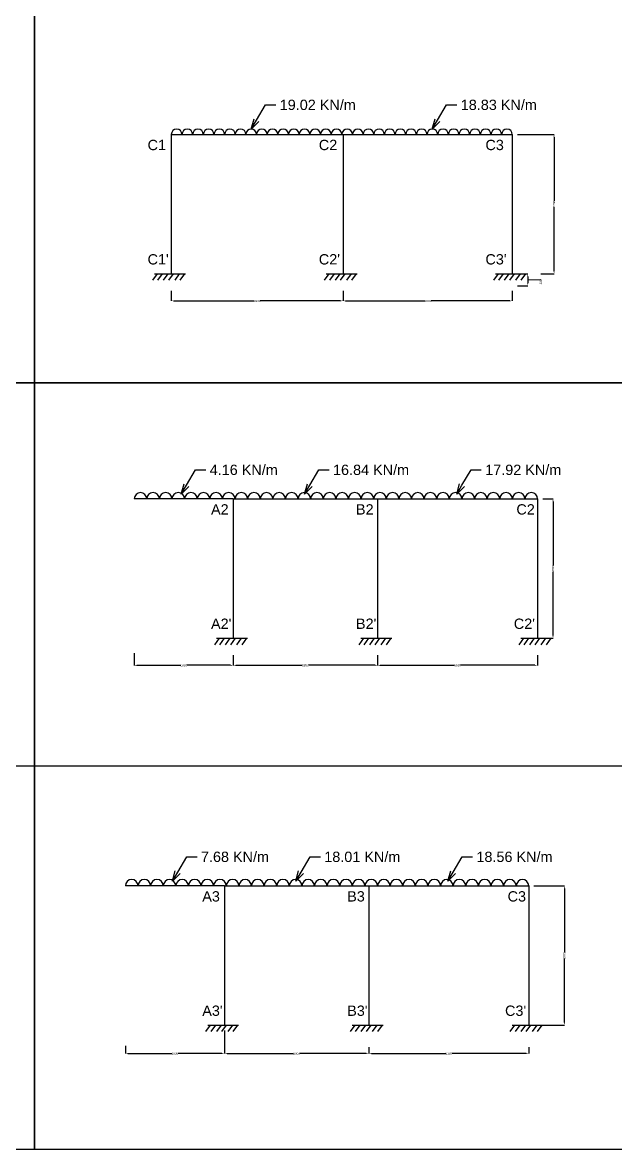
# Model space of a CAD drawing. Header units: millimetres. Extents: x 0 to 1679650, y -107560 to 692040.
# Drawn here: x 11495 to 22991, y 52253 to 74082 of the extents above; entities that cross this region are included whole.
import ezdxf
from ezdxf import colors
from ezdxf.entities.mleader import LeaderData, LeaderLine
from ezdxf.math import Vec2, Vec3

# ---------------------------------------------------------------- set-up
doc = ezdxf.new("R2010")
doc.units = ezdxf.units.MM
doc.styles.get("Standard").update_dxf_attribs({"font": 'arial.ttf'})
doc.dimstyles.new('ISO-25', dxfattribs={"dimtxt": 40, "dimasz": 50, "dimexe": 1.25, "dimexo": 100, "dimtad": 0, "dimdec": 0, "dimtxsty": 'Standard', "dimcen": 2.5, "dimadec": 0, "dimazin": 0, "dimtfac": 1, "dimtdec": 0, "dimtmove": 0, "dimatfit": 3, "dimfxl": 1, "dimarcsym": 0})

# ---------------------------------------------------------------- blocks, each defined once
blk = doc.blocks.new('_Open30')
at = {"color": 0, "linetype": 'ByBlock', "lineweight": -2}
for p, q in [((-1, 0.27), (0, 0)), ((0, 0), (-1, -0.27)), ((0, 0), (-1, 0))]:
    blk.add_line(p, q, dxfattribs=at)
blk = doc.blocks.new('*D74')
at = {"color": 0, "lineweight": -2, "transparency": 16777216}
for p, q in [((17710, 68885), (17710, 68689)), ((20990, 68885), (20990, 68689)), ((17760, 68690), (19300, 68690)), ((20940, 68690), (19420, 68690))]:
    blk.add_line(p, q, dxfattribs=at)
at = {"color": 0, "transparency": 16777216}
for points in [[(17760, 68698), (17760, 68682), (17710, 68690)], [(20940, 68698), (20940, 68682), (20990, 68690)]]:
    blk.add_solid(points, dxfattribs=at)
at = {"layer": 'Defpoints', "color": 0, "transparency": 16777216}
for p in [(17710, 68985), (20990, 68985), (17710, 68690)]:
    blk.add_point(p, dxfattribs=at)
at = {"color": 0, "transparency": 16777216, "insert": (19360, 68690), "char_height": 40, "attachment_point": 5}
blk.add_mtext('3280', dxfattribs=at)
blk = doc.blocks.new('*D77')
at = {"color": 0, "lineweight": -2, "transparency": 16777216}
for p, q in [((14380, 68885), (14380, 68689)), ((17710, 68885), (17710, 68689)), ((14430, 68690), (15985, 68690)), ((17660, 68690), (16105, 68690))]:
    blk.add_line(p, q, dxfattribs=at)
at = {"color": 0, "transparency": 16777216}
for points in [[(14430, 68698), (14430, 68682), (14380, 68690)], [(17660, 68698), (17660, 68682), (17710, 68690)]]:
    blk.add_solid(points, dxfattribs=at)
at = {"layer": 'Defpoints', "color": 0, "transparency": 16777216}
for p in [(14380, 68985), (17710, 68985), (14380, 68690)]:
    blk.add_point(p, dxfattribs=at)
at = {"color": 0, "transparency": 16777216, "insert": (16045, 68690), "char_height": 40, "attachment_point": 5}
blk.add_mtext('3330', dxfattribs=at)
blk = doc.blocks.new('*D75')
at = {"color": 0, "lineweight": -2, "transparency": 16777216}
for p, q in [((21090, 71915), (21801, 71915)), ((21800, 71865), (21800, 70626)), ((21800, 69265), (21800, 70504)), ((21546, 69215), (21801, 69215))]:
    blk.add_line(p, q, dxfattribs=at)
at = {"color": 0, "transparency": 16777216}
for points in [[(21792, 71865), (21808, 71865), (21800, 71915)], [(21792, 69265), (21808, 69265), (21800, 69215)]]:
    blk.add_solid(points, dxfattribs=at)
at = {"layer": 'Defpoints', "color": 0, "transparency": 16777216}
for p in [(20990, 71915), (21446, 69215), (21800, 69215)]:
    blk.add_point(p, dxfattribs=at)
at = {"color": 0, "transparency": 16777216, "insert": (21800, 70565), "char_height": 40, "attachment_point": 5, "rotation": 90}
blk.add_mtext('2700', dxfattribs=at)
blk = doc.blocks.new('*D76')
at = {"color": 0, "lineweight": -2, "transparency": 16777216}
for p, q in [((21090, 69215), (21291, 69215)), ((21090, 68985), (21291, 68985)), ((21290, 69165), (21290, 69035)), ((21290, 69100), (21540, 69102)), ((21540, 69102), (21540, 69101))]:
    blk.add_line(p, q, dxfattribs=at)
at = {"color": 0, "transparency": 16777216}
for points in [[(21282, 69165), (21298, 69165), (21290, 69215)], [(21282, 69035), (21298, 69035), (21290, 68985)]]:
    blk.add_solid(points, dxfattribs=at)
at = {"layer": 'Defpoints', "color": 0, "transparency": 16777216}
for p in [(20990, 69215), (20990, 68985), (21290, 68985)]:
    blk.add_point(p, dxfattribs=at)
at = {"color": 0, "transparency": 16777216, "insert": (21540, 69056), "char_height": 40, "attachment_point": 5, "rotation": 90}
blk.add_mtext('230', dxfattribs=at)
blk = doc.blocks.new('*D84')
at = {"color": 0, "lineweight": -2, "transparency": 16777216}
for p, q in [((18380, 61826), (18380, 61630)), ((21480, 61826), (21480, 61630)), ((18430, 61631), (19870, 61631)), ((21430, 61631), (19990, 61631))]:
    blk.add_line(p, q, dxfattribs=at)
at = {"color": 0, "transparency": 16777216}
for points in [[(18430, 61639), (18430, 61623), (18380, 61631)], [(21430, 61639), (21430, 61623), (21480, 61631)]]:
    blk.add_solid(points, dxfattribs=at)
at = {"layer": 'Defpoints', "color": 0, "transparency": 16777216}
for p in [(18380, 61926), (21480, 61926), (18380, 61631)]:
    blk.add_point(p, dxfattribs=at)
at = {"color": 0, "transparency": 16777216, "insert": (19930, 61631), "char_height": 40, "attachment_point": 5}
blk.add_mtext('3100', dxfattribs=at)
blk = doc.blocks.new('*D85')
at = {"color": 0, "lineweight": -2, "transparency": 16777216}
for p, q in [((15580, 61826), (15580, 61630)), ((18380, 61826), (18380, 61630)), ((15630, 61631), (16919, 61631)), ((18330, 61631), (17041, 61631))]:
    blk.add_line(p, q, dxfattribs=at)
at = {"color": 0, "transparency": 16777216}
for points in [[(15630, 61639), (15630, 61623), (15580, 61631)], [(18330, 61639), (18330, 61623), (18380, 61631)]]:
    blk.add_solid(points, dxfattribs=at)
at = {"layer": 'Defpoints', "color": 0, "transparency": 16777216}
for p in [(15580, 61926), (18380, 61926), (15580, 61631)]:
    blk.add_point(p, dxfattribs=at)
at = {"color": 0, "transparency": 16777216, "insert": (16980, 61631), "char_height": 40, "attachment_point": 5}
blk.add_mtext('2800', dxfattribs=at)
blk = doc.blocks.new('*D86')
at = {"color": 0, "lineweight": -2, "transparency": 16777216}
for p, q in [((13660, 61866), (13660, 61630)), ((15580, 61826), (15580, 61630)), ((13710, 61631), (14562, 61631)), ((15530, 61631), (14678, 61631))]:
    blk.add_line(p, q, dxfattribs=at)
at = {"color": 0, "transparency": 16777216}
for points in [[(13710, 61639), (13710, 61623), (13660, 61631)], [(15530, 61639), (15530, 61623), (15580, 61631)]]:
    blk.add_solid(points, dxfattribs=at)
at = {"layer": 'Defpoints', "color": 0, "transparency": 16777216}
for p in [(13660, 61966), (15580, 61926), (13660, 61631)]:
    blk.add_point(p, dxfattribs=at)
at = {"color": 0, "transparency": 16777216, "insert": (14620, 61631), "char_height": 40, "attachment_point": 5}
blk.add_mtext('1920', dxfattribs=at)
blk = doc.blocks.new('*D83')
at = {"color": 0, "lineweight": -2, "transparency": 16777216}
for p, q in [((21580, 64856), (21781, 64856)), ((21780, 64806), (21780, 63567)), ((21780, 62206), (21780, 63445)), ((21580, 62156), (21781, 62156))]:
    blk.add_line(p, q, dxfattribs=at)
at = {"color": 0, "transparency": 16777216}
for points in [[(21772, 64806), (21788, 64806), (21780, 64856)], [(21772, 62206), (21788, 62206), (21780, 62156)]]:
    blk.add_solid(points, dxfattribs=at)
at = {"layer": 'Defpoints', "color": 0, "transparency": 16777216}
for p in [(21480, 64856), (21480, 62156), (21780, 62156)]:
    blk.add_point(p, dxfattribs=at)
at = {"color": 0, "transparency": 16777216, "insert": (21780, 63506), "char_height": 40, "attachment_point": 5, "rotation": 90}
blk.add_mtext('2700', dxfattribs=at)
blk = doc.blocks.new('*D92')
at = {"color": 0, "lineweight": -2, "transparency": 16777216}
for p, q in [((21410, 57360), (22001, 57360)), ((22000, 57310), (22000, 56071)), ((22000, 54710), (22000, 55949)), ((21410, 54660), (22001, 54660))]:
    blk.add_line(p, q, dxfattribs=at)
at = {"color": 0, "transparency": 16777216}
for points in [[(21992, 57310), (22008, 57310), (22000, 57360)], [(21992, 54710), (22008, 54710), (22000, 54660)]]:
    blk.add_solid(points, dxfattribs=at)
at = {"layer": 'Defpoints', "color": 0, "transparency": 16777216}
for p in [(21310, 57360), (21310, 54660), (22000, 54660)]:
    blk.add_point(p, dxfattribs=at)
at = {"color": 0, "transparency": 16777216, "insert": (22000, 56010), "char_height": 40, "attachment_point": 5, "rotation": 90}
blk.add_mtext('2700', dxfattribs=at)
blk = doc.blocks.new('*D93')
at = {"color": 0, "lineweight": -2, "transparency": 16777216}
for p, q in [((18210, 54234), (18210, 54109)), ((21310, 54234), (21310, 54109)), ((18260, 54110), (19700, 54110)), ((21260, 54110), (19820, 54110))]:
    blk.add_line(p, q, dxfattribs=at)
at = {"color": 0, "transparency": 16777216}
for points in [[(18260, 54118), (18260, 54102), (18210, 54110)], [(21260, 54118), (21260, 54102), (21310, 54110)]]:
    blk.add_solid(points, dxfattribs=at)
at = {"layer": 'Defpoints', "color": 0, "transparency": 16777216}
for p in [(18210, 54334), (21310, 54334), (18210, 54110)]:
    blk.add_point(p, dxfattribs=at)
at = {"color": 0, "transparency": 16777216, "insert": (19760, 54110), "char_height": 40, "attachment_point": 5}
blk.add_mtext('3100', dxfattribs=at)
blk = doc.blocks.new('*D94')
at = {"color": 0, "lineweight": -2, "transparency": 16777216}
for p, q in [((15410, 54560), (15410, 54109)), ((18210, 54234), (18210, 54109)), ((15460, 54110), (16749, 54110)), ((18160, 54110), (16871, 54110))]:
    blk.add_line(p, q, dxfattribs=at)
at = {"color": 0, "transparency": 16777216}
for points in [[(15460, 54118), (15460, 54102), (15410, 54110)], [(18160, 54118), (18160, 54102), (18210, 54110)]]:
    blk.add_solid(points, dxfattribs=at)
at = {"layer": 'Defpoints', "color": 0, "transparency": 16777216}
for p in [(15410, 54660), (18210, 54334), (15410, 54110)]:
    blk.add_point(p, dxfattribs=at)
at = {"color": 0, "transparency": 16777216, "insert": (16810, 54110), "char_height": 40, "attachment_point": 5}
blk.add_mtext('2800', dxfattribs=at)
blk = doc.blocks.new('*D95')
at = {"color": 0, "lineweight": -2, "transparency": 16777216}
for p, q in [((13490, 54260), (13490, 54109)), ((15410, 54234), (15410, 54109)), ((13540, 54110), (14392, 54110)), ((15360, 54110), (14508, 54110))]:
    blk.add_line(p, q, dxfattribs=at)
at = {"color": 0, "transparency": 16777216}
for points in [[(13540, 54118), (13540, 54102), (13490, 54110)], [(15360, 54118), (15360, 54102), (15410, 54110)]]:
    blk.add_solid(points, dxfattribs=at)
at = {"layer": 'Defpoints', "color": 0, "transparency": 16777216}
for p in [(13490, 54360), (15410, 54334), (13490, 54110)]:
    blk.add_point(p, dxfattribs=at)
at = {"color": 0, "transparency": 16777216, "insert": (14450, 54110), "char_height": 40, "attachment_point": 5}
blk.add_mtext('1920', dxfattribs=at)

msp = doc.modelspace()

# ---------------------------------------------------------------- linework, layer by layer
for p, q in [((14380, 71915), (20990, 71915)), ((14380, 71915), (14380, 69215)), ((17710, 71915), (17710, 69215)), ((20990, 71915), (20990, 69215)), ((14105, 69215), (14015, 69090)), ((14055, 69215), (14655, 69215)), ((14205, 69215), (14115, 69090)), ((14315, 69215), (14225, 69090)), ((14415, 69215), (14325, 69090)), ((14535, 69215), (14445, 69090)), ((14635, 69215), (14545, 69090)), ((17435, 69215), (17345, 69090)), ((17385, 69215), (17985, 69215)), ((17535, 69215), (17445, 69090)), ((17645, 69215), (17555, 69090)), ((17745, 69215), (17655, 69090)), ((17865, 69215), (17775, 69090)), ((17965, 69215), (17875, 69090)), ((20715, 69215), (20625, 69090)), ((20665, 69215), (21265, 69215)), ((20815, 69215), (20725, 69090)), ((20925, 69215), (20835, 69090)), ((21025, 69215), (20935, 69090)), ((21145, 69215), (21055, 69090)), ((21245, 69215), (21155, 69090)), ((15580, 64856.1), (13660, 64856.1)), ((15580, 64856.1), (21480, 64856.1)), ((15580, 64856.1), (15580, 62156.1)), ((18380, 64856.1), (18380, 62156.1)), ((21480, 64856.1), (21480, 62156.1)), ((15305, 62156.1), (15215, 62031.1)), ((15255, 62156.1), (15855, 62156.1)), ((15405, 62156.1), (15315, 62031.1)), ((15515, 62156.1), (15425, 62031.1)), ((15615, 62156.1), (15525, 62031.1)), ((15735, 62156.1), (15645, 62031.1)), ((15835, 62156.1), (15745, 62031.1)), ((18105, 62156.1), (18015, 62031.1)), ((18055, 62156.1), (18655, 62156.1)), ((18205, 62156.1), (18115, 62031.1)), ((18315, 62156.1), (18225, 62031.1)), ((18415, 62156.1), (18325, 62031.1)), ((18535, 62156.1), (18445, 62031.1)), ((18635, 62156.1), (18545, 62031.1)), ((21205, 62156.1), (21115, 62031.1)), ((21155, 62156.1), (21755, 62156.1)), ((21305, 62156.1), (21215, 62031.1)), ((21415, 62156.1), (21325, 62031.1)), ((21515, 62156.1), (21425, 62031.1)), ((21635, 62156.1), (21545, 62031.1)), ((21735, 62156.1), (21645, 62031.1)), ((11730, 59677.8), (0, 59677.8)), ((23460, 59677.8), (11730, 59677.8)), ((15410, 57360), (13490, 57360)), ((15410, 57360), (21310, 57360)), ((15410, 57360), (15410, 54660)), ((18210, 57360), (18210, 54660)), ((21310, 57360), (21310, 54660)), ((15135, 54660), (15045, 54535)), ((15085, 54660), (15685, 54660)), ((15235, 54660), (15145, 54535)), ((15345, 54660), (15255, 54535)), ((15445, 54660), (15355, 54535)), ((15565, 54660), (15475, 54535)), ((15665, 54660), (15575, 54535)), ((17935, 54660), (17845, 54535)), ((17885, 54660), (18485, 54660)), ((18035, 54660), (17945, 54535)), ((18145, 54660), (18055, 54535)), ((18245, 54660), (18155, 54535)), ((18365, 54660), (18275, 54535)), ((18465, 54660), (18375, 54535)), ((21035, 54660), (20945, 54535)), ((20985, 54660), (21585, 54660)), ((21135, 54660), (21045, 54535)), ((21245, 54660), (21155, 54535)), ((21345, 54660), (21255, 54535)), ((21465, 54660), (21375, 54535)), ((21565, 54660), (21475, 54535))]:
    msp.add_line(p, q)
for points in [[(11730, 74527.8), (11730, 67102.8), (0, 67102.8), (0, 74527.8)], [(23460, 74527.8), (23460, 67102.8), (11730, 67102.8), (11730, 74527.8)]]:
    msp.add_lwpolyline(points)
for points in [[(0, 52252.8), (0, 67102.8), (11730, 67102.8), (11730, 52252.8), (0, 52252.8)], [(11730, 52252.8), (11730, 67102.8), (23460, 67102.8), (23460, 52252.8), (11730, 52252.8)]]:
    msp.add_lwpolyline(points, close=True)
for centre, radius in [((14483.3, 71915), 103.3), ((14689.8, 71915), 103.3), ((14896.4, 71915), 103.3), ((15103, 71915), 103.3), ((15309.5, 71915), 103.3), ((15516.1, 71915), 103.3), ((15722.7, 71915), 103.3), ((15929.2, 71915), 103.3), ((16135.8, 71915), 103.3), ((16342.3, 71915), 103.3), ((16548.9, 71915), 103.3), ((16755.5, 71915), 103.3), ((16962, 71915), 103.3), ((17168.6, 71915), 103.3), ((17375.2, 71915), 103.3), ((17581.7, 71915), 103.3), ((17788.3, 71915), 103.3), ((17994.8, 71915), 103.3), ((18201.4, 71915), 103.3), ((18408, 71915), 103.3), ((18614.5, 71915), 103.3), ((18821.1, 71915), 103.3), ((19027.7, 71915), 103.3), ((19234.2, 71915), 103.3), ((19440.8, 71915), 103.3), ((19647.3, 71915), 103.3), ((19853.9, 71915), 103.3), ((20060.5, 71915), 103.3), ((20267, 71915), 103.3), ((20473.6, 71915), 103.3), ((20680.2, 71915), 103.3), ((20886.7, 71915), 103.3), ((13782.2, 64856.1), 122.2), ((14026.6, 64856.1), 122.2), ((14270.9, 64856.1), 122.2), ((14515.3, 64856.1), 122.2), ((14759.7, 64856.1), 122.2), ((15004.1, 64856.1), 122.2), ((15248.4, 64856.1), 122.2), ((15492.8, 64856.1), 122.2), ((15737.2, 64856.1), 122.2), ((15981.6, 64856.1), 122.2), ((16225.9, 64856.1), 122.2), ((16470.3, 64856.1), 122.2), ((16714.7, 64856.1), 122.2), ((16959.1, 64856.1), 122.2), ((17203.4, 64856.1), 122.2), ((17447.8, 64856.1), 122.2), ((17692.2, 64856.1), 122.2), ((17936.6, 64856.1), 122.2), ((18180.9, 64856.1), 122.2), ((18425.3, 64856.1), 122.2), ((18669.7, 64856.1), 122.2), ((18914.1, 64856.1), 122.2), ((19158.4, 64856.1), 122.2), ((19402.8, 64856.1), 122.2), ((19647.2, 64856.1), 122.2), ((19891.6, 64856.1), 122.2), ((20135.9, 64856.1), 122.2), ((20380.3, 64856.1), 122.2), ((20624.7, 64856.1), 122.2), ((20869.1, 64856.1), 122.2), ((21113.4, 64856.1), 122.2), ((21357.8, 64856.1), 122.2), ((13612.2, 57360), 122.2), ((13856.6, 57360), 122.2), ((14100.9, 57360), 122.2), ((14345.3, 57360), 122.2), ((14589.7, 57360), 122.2), ((14834.1, 57360), 122.2), ((15078.4, 57360), 122.2), ((15322.8, 57360), 122.2), ((15567.2, 57360), 122.2), ((15811.6, 57360), 122.2), ((16055.9, 57360), 122.2), ((16300.3, 57360), 122.2), ((16544.7, 57360), 122.2), ((16789.1, 57360), 122.2), ((17033.4, 57360), 122.2), ((17277.8, 57360), 122.2), ((17522.2, 57360), 122.2), ((17766.6, 57360), 122.2), ((18010.9, 57360), 122.2), ((18255.3, 57360), 122.2), ((18499.7, 57360), 122.2), ((18744.1, 57360), 122.2), ((18988.4, 57360), 122.2), ((19232.8, 57360), 122.2), ((19477.2, 57360), 122.2), ((19721.6, 57360), 122.2), ((19965.9, 57360), 122.2), ((20210.3, 57360), 122.2), ((20454.7, 57360), 122.2), ((20699.1, 57360), 122.2), ((20943.4, 57360), 122.2), ((21187.8, 57360), 122.2)]:
    msp.add_arc(centre, radius, 0, 180)

# ---------------------------------------------------------------- texts
for s, p in [('C1', (13920, 71610)), ('C2', (17240, 71610)), ('C3', (20470, 71610)), ("C1'", (13920, 69395)), ("C2'", (17240, 69395)), ("C3'", (20470, 69395)), ('A2', (15150, 64551.1)), ('B2', (17960, 64551.1)), ('C2', (21070, 64551.1)), ("A2'", (15150, 62336.1)), ("B2'", (17960, 62336.1)), ("C2'", (21020, 62336.1)), ('A3', (14980, 57055)), ('B3', (17790, 57055)), ('C3', (20900, 57055)), ("A3'", (14980, 54840)), ("B3'", (17790, 54840)), ("C3'", (20850, 54840))]:
    msp.add_text(s, height=200, rotation=0.17556).set_placement(p)

# ---------------------------------------------------------------- dimensions: what is measured, and where the dimension line sits
dim = msp.add_linear_dim(base=(21800, 69215), p1=(20990, 71915), p2=(21445.6, 69215), angle=90, dimstyle='ISO-25')
dim.commit()
dim.dimension.update_dxf_attribs({"geometry": '*D75', "text_midpoint": (21800, 70565), "dimtype": 160})
dim = msp.add_linear_dim(base=(21290, 68985), p1=(20990, 69215), p2=(20990, 68985), angle=90, dimstyle='ISO-25', override={"dimtmove": 1})
dim.commit()
dim.dimension.update_dxf_attribs({"geometry": '*D76', "text_midpoint": (21540, 69100), "dimtype": 160})
for base, p1, p2, picture, middle in [((14380, 68690), (17710, 68985), (14380, 68985), '*D77', (16045, 68690)), ((13660, 61631.1), (15580, 61926.1), (13660, 61966.1), '*D86', (14620, 61631.1)), ((15580, 61631.1), (18380, 61926.1), (15580, 61926.1), '*D85', (16980, 61631.1)), ((15410, 54110), (18210, 54334.4), (15410, 54660), '*D94', (16810, 54110)), ((13490, 54110), (15410, 54334.4), (13490, 54360), '*D95', (14450, 54110))]:
    dim = msp.add_linear_dim(base=base, p1=p1, p2=p2, dimstyle='ISO-25', override={"dimtmove": 1})
    dim.commit()
    dim.dimension.update_dxf_attribs({"geometry": picture, "text_midpoint": middle})
for base, p1, p2, picture, middle in [((17710, 68690), (20990, 68985), (17710, 68985), '*D74', (19360, 68690)), ((18380, 61631.1), (21480, 61926.1), (18380, 61926.1), '*D84', (19930, 61631.1))]:
    dim = msp.add_linear_dim(base=base, p1=p1, p2=p2, dimstyle='ISO-25')
    dim.commit()
    dim.dimension.update_dxf_attribs({"geometry": picture, "text_midpoint": middle, "dimtype": 160})
for base, p1, p2, picture, middle in [((21780, 62156.1), (21480, 64856.1), (21480, 62156.1), '*D83', (21780, 63506.1)), ((22000, 54660), (21310, 57360), (21310, 54660), '*D92', (22000, 56010))]:
    dim = msp.add_linear_dim(base=base, p1=p1, p2=p2, angle=90, dimstyle='ISO-25')
    dim.commit()
    dim.dimension.update_dxf_attribs({"geometry": picture, "text_midpoint": middle})
dim = msp.add_linear_dim(base=(18210, 54110), p1=(21310, 54334.4), p2=(18210, 54334.4), dimstyle='ISO-25')
dim.commit()
dim.dimension.update_dxf_attribs({"geometry": '*D93', "text_midpoint": (19760, 54110)})

# ---------------------------------------------------------------- leaders
ml = msp.add_multileader_mtext('Standard')
ml.set_content('19.02 KN/m', color=256)
ml.set_leader_properties()
ml.set_arrow_properties(name='OPEN30')
ml.build(insert=Vec2(0, 0))
ml.multileader.update_dxf_attribs({"text_right_attachment_type": 2, "dogleg_length": 200, "arrow_head_size": 200})
ctx = ml.context
ctx.base_point, ctx.char_height, ctx.arrow_head_size, ctx.landing_gap_size, ctx.plane_origin = Vec3(16406.8, 72486.1), 200, 200, 75, Vec3(15929.6, 72018.3)
ctx.right_attachment = 2
notes = []
notes.append((ctx, [(0, (1, 1, 0), (16206.8, 72486.1), (1, 0), 200, [(0, [(15929.6, 72018.3)], 0, [])])]))
ctx.mtext.insert, ctx.mtext.line_spacing_factor, ctx.mtext.flow_direction = Vec3(16481.8, 72587.8), 1.2, 5
ml = msp.add_multileader_mtext('Standard')
ml.set_content('18.83 KN/m', color=256)
ml.set_leader_properties()
ml.set_arrow_properties(name='OPEN30')
ml.build(insert=Vec2(0, 0))
ml.multileader.update_dxf_attribs({"text_right_attachment_type": 2, "dogleg_length": 200, "arrow_head_size": 200})
ctx = ml.context
ctx.base_point, ctx.char_height, ctx.arrow_head_size, ctx.landing_gap_size, ctx.plane_origin = Vec3(19916.3, 72486.1), 200, 200, 75, Vec3(19439.1, 72018.3)
ctx.right_attachment = 2
notes.append((ctx, [(0, (1, 1, 0), (19716.3, 72486.1), (1, 0), 200, [(0, [(19439.1, 72018.3)], 0, [])])]))
ctx.mtext.insert, ctx.mtext.line_spacing_factor, ctx.mtext.flow_direction = Vec3(19991.3, 72587.9), 1.2, 5
ml = msp.add_multileader_mtext('Standard')
ml.set_content('4.16 KN/m', color=256)
ml.set_leader_properties()
ml.set_arrow_properties(name='OPEN30')
ml.build(insert=Vec2(0, 0))
ml.multileader.update_dxf_attribs({"text_right_attachment_type": 2, "dogleg_length": 200, "arrow_head_size": 200})
ctx = ml.context
ctx.base_point, ctx.char_height, ctx.arrow_head_size, ctx.landing_gap_size, ctx.plane_origin = Vec3(15049.3, 65416.3), 200, 200, 75, Vec3(14572.1, 64948.5)
ctx.right_attachment = 2
notes.append((ctx, [(0, (1, 1, 0), (14849.3, 65416.3), (1, 0), 200, [(0, [(14572.1, 64948.5)], 0, [])])]))
ctx.mtext.insert, ctx.mtext.line_spacing_factor, ctx.mtext.flow_direction = Vec3(15124.3, 65518), 1.2, 5
ml = msp.add_multileader_mtext('Standard')
ml.set_content('16.84 KN/m', color=256)
ml.set_leader_properties()
ml.set_arrow_properties(name='OPEN30')
ml.build(insert=Vec2(0, 0))
ml.multileader.update_dxf_attribs({"text_right_attachment_type": 2, "dogleg_length": 200, "arrow_head_size": 200})
ctx = ml.context
ctx.base_point, ctx.char_height, ctx.arrow_head_size, ctx.landing_gap_size, ctx.plane_origin = Vec3(17440, 65416.1), 200, 200, 75, Vec3(16962.8, 64948.3)
ctx.right_attachment = 2
notes.append((ctx, [(0, (1, 1, 0), (17240, 65416.1), (1, 0), 200, [(0, [(16962.8, 64948.3)], 0, [])])]))
ctx.mtext.insert, ctx.mtext.line_spacing_factor, ctx.mtext.flow_direction = Vec3(17515, 65517.8), 1.2, 5
ml = msp.add_multileader_mtext('Standard')
ml.set_content('17.92 KN/m', color=256)
ml.set_leader_properties()
ml.set_arrow_properties(name='OPEN30')
ml.build(insert=Vec2(0, 0))
ml.multileader.update_dxf_attribs({"text_right_attachment_type": 2, "dogleg_length": 200, "arrow_head_size": 200})
ctx = ml.context
ctx.base_point, ctx.char_height, ctx.arrow_head_size, ctx.landing_gap_size, ctx.plane_origin = Vec3(20390, 65416.1), 200, 200, 75, Vec3(19912.8, 64948.3)
ctx.right_attachment = 2
notes.append((ctx, [(0, (1, 1, 0), (20190, 65416.1), (1, 0), 200, [(0, [(19912.8, 64948.3)], 0, [])])]))
ctx.mtext.insert, ctx.mtext.line_spacing_factor, ctx.mtext.flow_direction = Vec3(20465, 65517.8), 1.2, 5
ml = msp.add_multileader_mtext('Standard')
ml.set_content('7.68 KN/m', color=256)
ml.set_leader_properties()
ml.set_arrow_properties(name='OPEN30')
ml.build(insert=Vec2(0, 0))
ml.multileader.update_dxf_attribs({"text_right_attachment_type": 2, "dogleg_length": 200, "arrow_head_size": 200})
ctx = ml.context
ctx.base_point, ctx.char_height, ctx.arrow_head_size, ctx.landing_gap_size, ctx.plane_origin = Vec3(14879.3, 57920.2), 200, 200, 75, Vec3(14402.1, 57452.4)
ctx.right_attachment = 2
notes.append((ctx, [(0, (1, 1, 0), (14679.3, 57920.2), (1, 0), 200, [(0, [(14402.1, 57452.4)], 0, [])])]))
ctx.mtext.insert, ctx.mtext.line_spacing_factor, ctx.mtext.flow_direction = Vec3(14954.3, 58021.9), 1.2, 5
ml = msp.add_multileader_mtext('Standard')
ml.set_content('18.01 KN/m', color=256)
ml.set_leader_properties()
ml.set_arrow_properties(name='OPEN30')
ml.build(insert=Vec2(0, 0))
ml.multileader.update_dxf_attribs({"text_right_attachment_type": 2, "dogleg_length": 200, "arrow_head_size": 200})
ctx = ml.context
ctx.base_point, ctx.char_height, ctx.arrow_head_size, ctx.landing_gap_size, ctx.plane_origin = Vec3(17270, 57920), 200, 200, 75, Vec3(16792.8, 57452.2)
ctx.right_attachment = 2
notes.append((ctx, [(0, (1, 1, 0), (17070, 57920), (1, 0), 200, [(0, [(16792.8, 57452.2)], 0, [])])]))
ctx.mtext.insert, ctx.mtext.line_spacing_factor, ctx.mtext.flow_direction = Vec3(17345, 58021.7), 1.2, 5
ml = msp.add_multileader_mtext('Standard')
ml.set_content('18.56 KN/m', color=256)
ml.set_leader_properties()
ml.set_arrow_properties(name='OPEN30')
ml.build(insert=Vec2(0, 0))
ml.multileader.update_dxf_attribs({"text_right_attachment_type": 2, "dogleg_length": 200, "arrow_head_size": 200})
ctx = ml.context
ctx.base_point, ctx.char_height, ctx.arrow_head_size, ctx.landing_gap_size, ctx.plane_origin = Vec3(20220, 57920), 200, 200, 75, Vec3(19742.8, 57452.2)
ctx.right_attachment = 2
notes.append((ctx, [(0, (1, 1, 0), (20020, 57920), (1, 0), 200, [(0, [(19742.8, 57452.2)], 0, [])])]))
ctx.mtext.insert, ctx.mtext.line_spacing_factor, ctx.mtext.flow_direction = Vec3(20295, 58021.7), 1.2, 5
for ctx, leaders in notes:
    for number, flags, end, landing, length, lines in leaders:
        leader = LeaderData()
        leader.index, (leader.has_last_leader_line, leader.has_dogleg_vector, leader.attachment_direction) = number, flags
        leader.last_leader_point, leader.dogleg_vector, leader.dogleg_length = Vec3(end), Vec3(landing), length
        for number, points, colour, breaks in lines:
            line = LeaderLine()
            line.index, line.vertices, line.color, line.breaks = number, Vec3.list(points), colors.encode_raw_color(colour), breaks
            leader.lines.append(line)
        ctx.leaders.append(leader)

doc.saveas('drawing.dxf')
